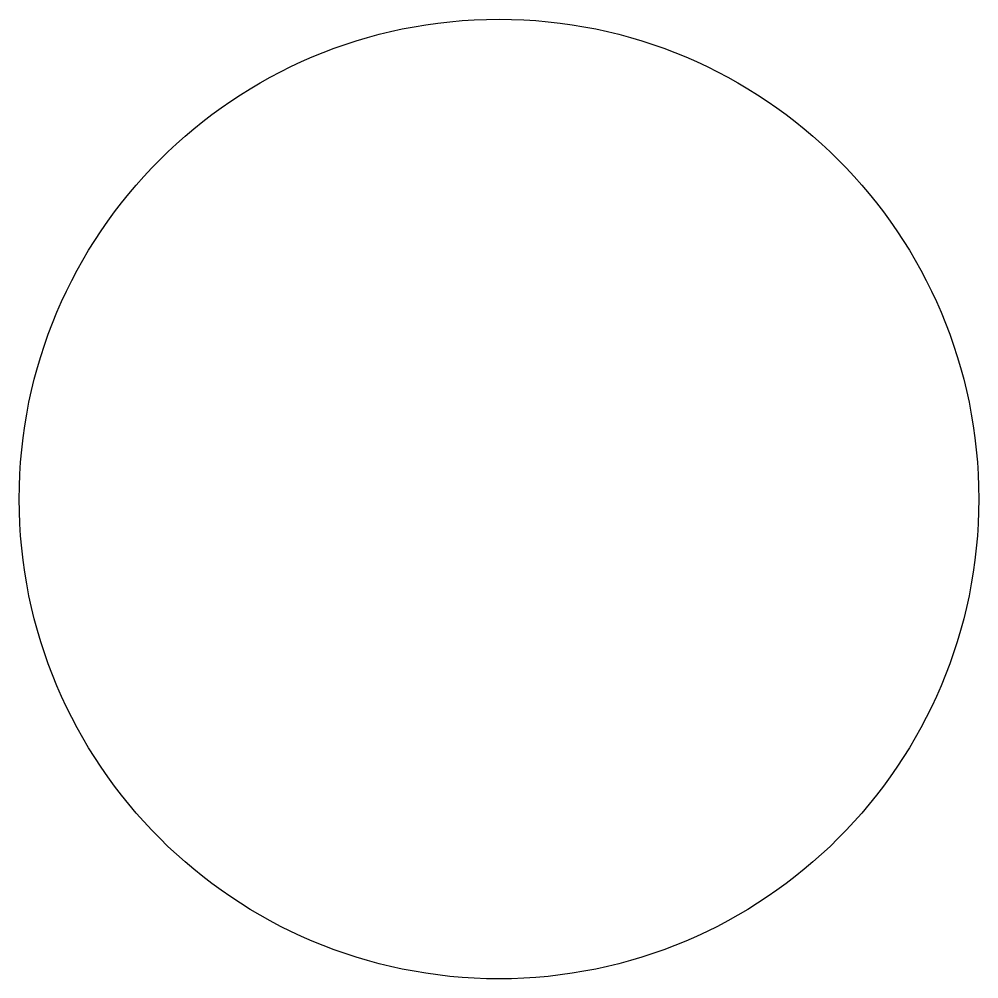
# Model space of a CAD drawing. Header units: inches. Extents: x 42 to 54, y -0.1 to 11.9.
import ezdxf

# ---------------------------------------------------------------- set-up
doc = ezdxf.new("R2010")
doc.units = ezdxf.units.IN
doc.header["$LTSCALE"] = 30
doc.header["$MEASUREMENT"] = 0

msp = doc.modelspace()

# ---------------------------------------------------------------- linework, layer by layer
msp.add_circle((48, 5.945), 6)

doc.saveas('drawing.dxf')
